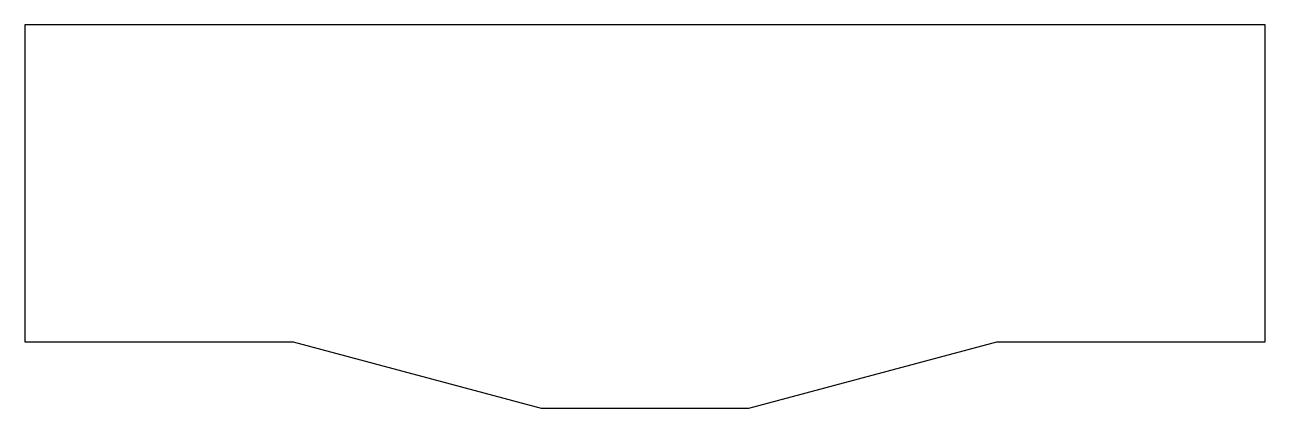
# Model space of a CAD drawing. Header units: metres. Extents: x 27 to 121, y -93 to -64.
import ezdxf

# ---------------------------------------------------------------- set-up
doc = ezdxf.new("R2010")
doc.units = ezdxf.units.M

msp = doc.modelspace()

# ---------------------------------------------------------------- linework, layer by layer
for p, q in [((121, -64), (27, -64)), ((27, -64), (27, -88)), ((121, -88), (121, -64)), ((27, -88), (47.3308, -88)), ((47.3308, -88), (66.1301, -93.0372)), ((81.8699, -93.0372), (100.669, -88)), ((100.669, -88), (121, -88)), ((66.1301, -93.0372), (81.8699, -93.0372))]:
    msp.add_line(p, q)

doc.saveas('drawing.dxf')
